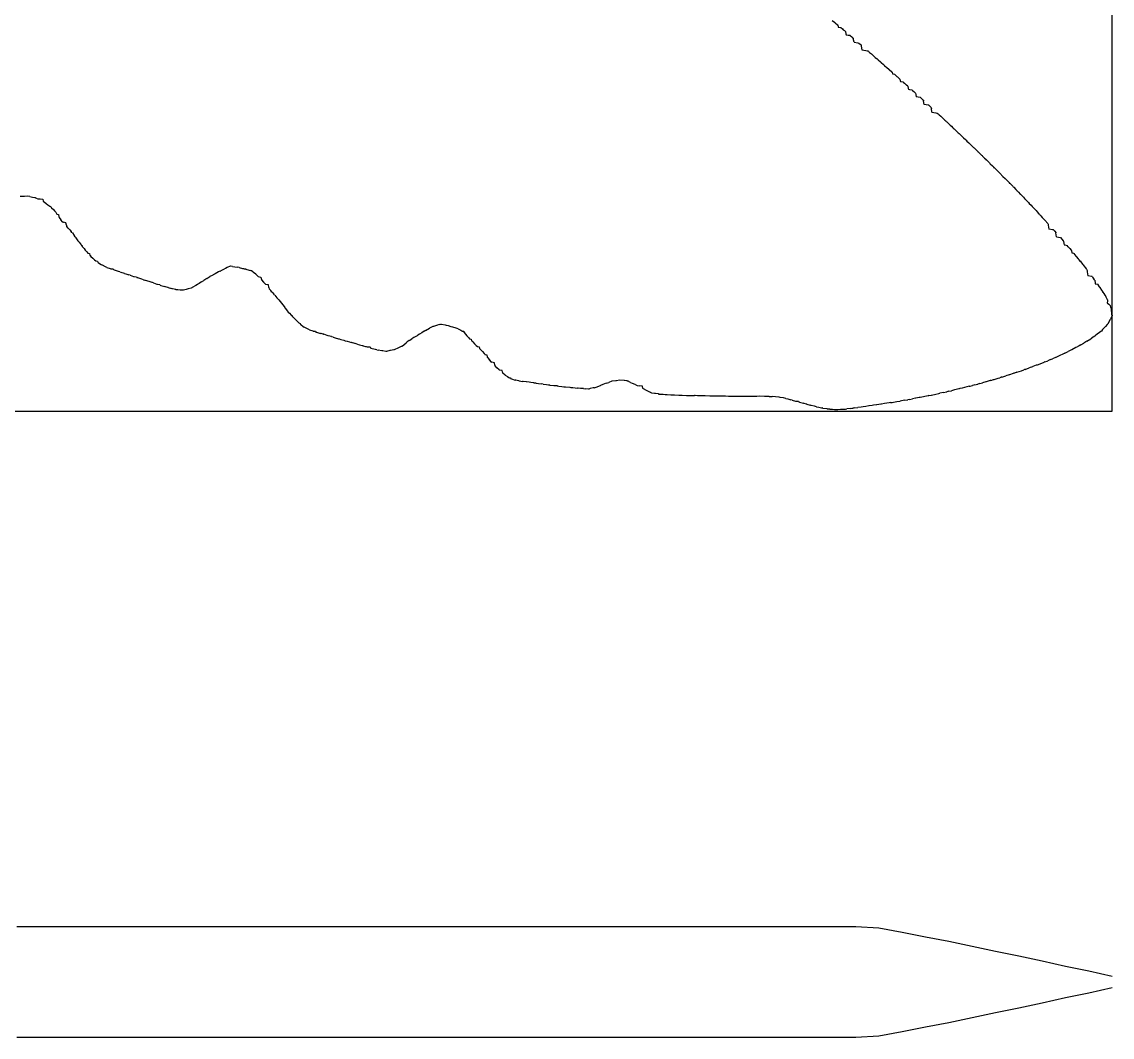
# Model space of a CAD drawing. Extents: x -22 to 217, y -59 to 33.
# Drawn here: x 97.45 to 139.45, y -53.68 to -14.54 of the extents above; entities that cross this region are included whole.
import ezdxf

# ---------------------------------------------------------------- set-up
doc = ezdxf.new("R2010")
doc.units = 0

msp = doc.modelspace()

# ---------------------------------------------------------------- linework, layer by layer
at = {"layer": 'BOUNDING_BOX'}
for p, q in [((139.4452, -29.5451), (139.4452, 15.6545)), ((-22.1168, -29.5451), (139.4452, -29.5451))]:
    msp.add_line(p, q, dxfattribs=at)
at = {"layer": 'MIDPLANE_Z0_OUTLINE'}
for p, q in [((128.6701, -14.4847), (128.7581, -14.5586)), ((128.7581, -14.5586), (128.7698, -14.5685)), ((128.7698, -14.5685), (128.7838, -14.5802)), ((128.7838, -14.5802), (128.8715, -14.6543)), ((128.8715, -14.6543), (128.8791, -14.6607)), ((128.8791, -14.6607), (128.8952, -14.7431)), ((128.8952, -14.7431), (128.9951, -14.7593)), ((128.9951, -14.7593), (129.0027, -14.7656)), ((129.0027, -14.7656), (129.0581, -14.8128)), ((129.0581, -14.8128), (129.0945, -14.8438)), ((129.0945, -14.8438), (129.1371, -14.8802)), ((129.1791, -14.9162), (129.1371, -14.8802)), ((129.1791, -14.9162), (129.195, -15.0003)), ((129.195, -15.0003), (129.2019, -15.0364)), ((129.2019, -15.0364), (129.2832, -15.0493)), ((129.2832, -15.0493), (129.3461, -15.0592)), ((129.3581, -15.0695), (129.3461, -15.0592)), ((129.3581, -15.0695), (129.4177, -15.1206)), ((129.4177, -15.1206), (129.4671, -15.1632)), ((129.4671, -15.1632), (129.4791, -15.1734)), ((129.4791, -15.1734), (129.4803, -15.1802)), ((129.508, -15.3303), (129.4803, -15.1802)), ((129.508, -15.3303), (129.6581, -15.3536)), ((129.6581, -15.3536), (129.6911, -15.3587)), ((129.6911, -15.3587), (129.6946, -15.3593)), ((129.6946, -15.3593), (129.74, -15.3984)), ((129.74, -15.3984), (129.7791, -15.4323)), ((129.7791, -15.4323), (129.7796, -15.4353)), ((129.7796, -15.4353), (129.7877, -15.4802)), ((129.7877, -15.4802), (129.8136, -15.6248)), ((129.8136, -15.6248), (129.9581, -15.6467)), ((129.9581, -15.6467), (130.0099, -15.6546)), ((130.0099, -15.6546), (130.0407, -15.6593)), ((130.0407, -15.6593), (130.0612, -15.6771)), ((130.0612, -15.6771), (130.0791, -15.6927)), ((130.0791, -15.6927), (130.1099, -15.7195)), ((130.1099, -15.7195), (130.1797, -15.7802)), ((130.1797, -15.7802), (130.2216, -15.8167)), ((130.2216, -15.8167), (130.2581, -15.8487)), ((130.2581, -15.8487), (130.3277, -15.9097)), ((130.3277, -15.9097), (130.3791, -15.9547)), ((130.3791, -15.9547), (130.3798, -15.9585)), ((130.3798, -15.9585), (130.3842, -15.9593)), ((130.3842, -15.9593), (130.4356, -16.0043)), ((130.4356, -16.0043), (130.5223, -16.0802)), ((130.5223, -16.0802), (130.5414, -16.0969)), ((130.5414, -16.0969), (130.5581, -16.1117)), ((130.5581, -16.1117), (130.6444, -16.1879)), ((130.6444, -16.1879), (130.6791, -16.2184)), ((130.6791, -16.2184), (130.6859, -16.2525)), ((130.6859, -16.2525), (130.7253, -16.2593)), ((130.7253, -16.2593), (130.7599, -16.2898)), ((130.7599, -16.2898), (130.8581, -16.3764)), ((130.8581, -16.3764), (130.8601, -16.3782)), ((130.8601, -16.3782), (130.8624, -16.3802)), ((130.8624, -16.3802), (130.9602, -16.4671)), ((130.9602, -16.4671), (130.9791, -16.4839)), ((130.9791, -16.4839), (130.9913, -16.547)), ((130.9913, -16.547), (131.0639, -16.5592)), ((131.0639, -16.5592), (131.0827, -16.576)), ((131.0827, -16.576), (131.1581, -16.643)), ((131.1581, -16.643), (131.1778, -16.6605)), ((131.1778, -16.6605), (131.1998, -16.6802)), ((131.1998, -16.6802), (131.2749, -16.7475)), ((131.2749, -16.7475), (131.2791, -16.7511)), ((131.2791, -16.7511), (131.2963, -16.842)), ((131.2963, -16.842), (131.3998, -16.8593)), ((131.3998, -16.8593), (131.4039, -16.8629)), ((131.4039, -16.8629), (131.4581, -16.9114)), ((131.4581, -16.9114), (131.4944, -16.944)), ((131.4944, -16.944), (131.5346, -16.9802)), ((131.5791, -17.0203), (131.5346, -16.9802)), ((131.5791, -17.0203), (131.5959, -17.1108)), ((131.5959, -17.1108), (131.6008, -17.1375)), ((131.6008, -17.1375), (131.6433, -17.1445)), ((131.6433, -17.1445), (131.7331, -17.1593)), ((131.7581, -17.1818), (131.7331, -17.1593)), ((131.7581, -17.1818), (131.8098, -17.2285)), ((131.8098, -17.2285), (131.8668, -17.2802)), ((131.8791, -17.2914), (131.8668, -17.2802)), ((131.8791, -17.2914), (131.8871, -17.3359)), ((131.8871, -17.3359), (131.9049, -17.4334)), ((132.0581, -17.4583), (131.9049, -17.4334)), ((132.0637, -17.4592), (132.0581, -17.4583)), ((132.0637, -17.4592), (132.0769, -17.4713)), ((132.0769, -17.4713), (132.1241, -17.5142)), ((132.1241, -17.5142), (132.155, -17.5424)), ((132.155, -17.5424), (132.1791, -17.5645)), ((132.1791, -17.5645), (132.1819, -17.5802)), ((132.2085, -17.7298), (132.1819, -17.5802)), ((132.3581, -17.7539), (132.2085, -17.7298)), ((132.3916, -17.7593), (132.3581, -17.7539)), ((132.3916, -17.7593), (132.437, -17.8009)), ((132.437, -17.8009), (132.4371, -17.8012)), ((132.4371, -17.8012), (132.4374, -17.8012)), ((132.4374, -17.8012), (132.4791, -17.8397)), ((132.4791, -17.8397), (132.4862, -17.8802)), ((132.5117, -18.0266), (132.4862, -17.8802)), ((132.5117, -18.0266), (132.6581, -18.0499)), ((132.6581, -18.0499), (132.7021, -18.0569)), ((132.7021, -18.0569), (132.7167, -18.0592)), ((132.7167, -18.0592), (132.7491, -18.0892)), ((132.7491, -18.0892), (132.7791, -18.1171)), ((132.7791, -18.1171), (132.7937, -18.1307)), ((132.7937, -18.1307), (132.8471, -18.1802)), ((132.8471, -18.1802), (132.9047, -18.2336)), ((132.9047, -18.2336), (132.9581, -18.2836)), ((132.9581, -18.2836), (133.0113, -18.3334)), ((133.0113, -18.3334), (133.0389, -18.3593)), ((133.0389, -18.3593), (133.0597, -18.3786)), ((133.0597, -18.3786), (133.0791, -18.3968)), ((133.0791, -18.3968), (133.1067, -18.4227)), ((133.1067, -18.4227), (133.1682, -18.4802)), ((133.1682, -18.4802), (133.2146, -18.5237)), ((133.2146, -18.5237), (133.2581, -18.5647)), ((133.2581, -18.5647), (133.3193, -18.6225)), ((133.3193, -18.6225), (133.3583, -18.6593)), ((133.3583, -18.6593), (133.369, -18.6693)), ((133.369, -18.6693), (133.3791, -18.6789)), ((133.3791, -18.6789), (133.418, -18.7157)), ((133.418, -18.7157), (133.4862, -18.7802)), ((133.4862, -18.7802), (133.5232, -18.8152)), ((133.5232, -18.8152), (133.5581, -18.8484)), ((133.5581, -18.8484), (133.6261, -18.9131)), ((133.6261, -18.9131), (133.6746, -18.9592)), ((133.6746, -18.9592), (133.6769, -18.9614)), ((133.6769, -18.9614), (133.6791, -18.9635)), ((133.6791, -18.9635), (133.7275, -19.0097)), ((133.7275, -19.0097), (133.8013, -19.0802)), ((133.8013, -19.0802), (133.8303, -19.108)), ((133.8303, -19.108), (133.8581, -19.1346)), ((133.8581, -19.1346), (133.9317, -19.2053)), ((133.9317, -19.2053), (133.9791, -19.2507)), ((133.9791, -19.2507), (133.9805, -19.2579)), ((133.9805, -19.2579), (133.9879, -19.2593)), ((133.9879, -19.2593), (134.0351, -19.3048)), ((134.0351, -19.3048), (134.1132, -19.3802)), ((134.1132, -19.3802), (134.136, -19.4023)), ((134.136, -19.4023), (134.1581, -19.4236)), ((134.1581, -19.4236), (134.2361, -19.4991)), ((134.2361, -19.4991), (134.2791, -19.5407)), ((134.2791, -19.5407), (134.2821, -19.5563)), ((134.2821, -19.5563), (134.2981, -19.5592)), ((134.2981, -19.5592), (134.3409, -19.601)), ((134.3409, -19.601), (134.422, -19.6802)), ((134.422, -19.6802), (134.4402, -19.6981)), ((134.4402, -19.6981), (134.4581, -19.7155)), ((134.4581, -19.7155), (134.5391, -19.7948)), ((134.5391, -19.7948), (134.5791, -19.8339)), ((134.5791, -19.8339), (134.5831, -19.8552)), ((134.5831, -19.8552), (134.6049, -19.8593)), ((134.6049, -19.8593), (134.6447, -19.8985)), ((134.6447, -19.8985), (134.7274, -19.9802)), ((134.7274, -19.9802), (134.7428, -19.9955)), ((134.7428, -19.9955), (134.7581, -20.0105)), ((134.7581, -20.0105), (134.8407, -20.0924)), ((134.8407, -20.0924), (134.8791, -20.1303)), ((134.8791, -20.1303), (134.8837, -20.1547)), ((134.8837, -20.1547), (134.9081, -20.1593)), ((134.9081, -20.1593), (134.9463, -20.1973)), ((134.9463, -20.1973), (135.0294, -20.2802)), ((135.0294, -20.2802), (135.0438, -20.2945)), ((135.0438, -20.2945), (135.0581, -20.3089)), ((135.0581, -20.3089), (135.1409, -20.392)), ((135.1409, -20.392), (135.1791, -20.4303)), ((135.1791, -20.4303), (135.1836, -20.4547)), ((135.1836, -20.4547), (135.2079, -20.4592)), ((135.2079, -20.4592), (135.2459, -20.4976)), ((135.2459, -20.4976), (135.3279, -20.5802)), ((135.3279, -20.5802), (135.343, -20.5954)), ((135.343, -20.5954), (135.3581, -20.6108)), ((135.3581, -20.6108), (135.4397, -20.6938)), ((135.4397, -20.6938), (135.4791, -20.7338)), ((135.4791, -20.7338), (135.4831, -20.7553)), ((135.4831, -20.7553), (135.504, -20.7593)), ((135.504, -20.7593), (135.5434, -20.7993)), ((135.5434, -20.7993), (135.6228, -20.8802)), ((135.6228, -20.8802), (135.6403, -20.8981)), ((135.6403, -20.8981), (135.6581, -20.9164)), ((135.6581, -20.9164), (135.737, -20.9979)), ((135.737, -20.9979), (135.7791, -21.0414)), ((97.466, -21.2723), (97.3869, -21.2744)), ((97.5581, -21.2684), (97.466, -21.2723)), ((97.6791, -21.2632), (97.5581, -21.2684)), ((97.6887, -21.2645), (97.6791, -21.2632)), ((97.7639, -21.2744), (97.6887, -21.2645)), ((97.7639, -21.2744), (97.8581, -21.2957)), ((97.8581, -21.2957), (97.9585, -21.3185)), ((97.9585, -21.3185), (97.9791, -21.3231)), ((98.0048, -21.3335), (97.9791, -21.3231)), ((98.0048, -21.3335), (98.0663, -21.3593)), ((98.0663, -21.3593), (98.0828, -21.3609)), ((98.0828, -21.3609), (98.1581, -21.3681)), ((98.1581, -21.3681), (98.2603, -21.3781)), ((98.2603, -21.3781), (98.2791, -21.4596)), ((135.7791, -21.0414), (135.7819, -21.0565)), ((135.7819, -21.0565), (135.7964, -21.0592)), ((135.7964, -21.0592), (135.8385, -21.1027)), ((135.8385, -21.1027), (135.9137, -21.1802)), ((135.9137, -21.1802), (135.9355, -21.2028)), ((135.9355, -21.2028), (135.9581, -21.2264)), ((135.9581, -21.2264), (136.0327, -21.3046)), ((136.0327, -21.3046), (136.0791, -21.3533)), ((136.0791, -21.3533), (136.08, -21.3583)), ((136.08, -21.3583), (136.0847, -21.3593)), ((136.0847, -21.3593), (136.1312, -21.4079)), ((136.1312, -21.4079), (136.2001, -21.4802)), ((98.2791, -21.4596), (98.2796, -21.4601)), ((98.2796, -21.4601), (98.3078, -21.4802)), ((98.3078, -21.4802), (98.3953, -21.543)), ((98.3953, -21.543), (98.4581, -21.5908)), ((98.4581, -21.5908), (98.5275, -21.6428)), ((98.5275, -21.6428), (98.5496, -21.6593)), ((98.5496, -21.6593), (98.5748, -21.6635)), ((98.5748, -21.6635), (98.5791, -21.6848)), ((98.5791, -21.6848), (98.5987, -21.7048)), ((98.5987, -21.7048), (98.6727, -21.7802)), ((98.6727, -21.7802), (98.7153, -21.823)), ((98.7153, -21.823), (98.7581, -21.8838)), ((136.2001, -21.4802), (136.2284, -21.5099)), ((136.2284, -21.5099), (136.2581, -21.5414)), ((136.2581, -21.5414), (136.3266, -21.6142)), ((136.3266, -21.6142), (136.369, -21.6593)), ((136.369, -21.6593), (136.3739, -21.6644)), ((136.3739, -21.6644), (136.3791, -21.67)), ((136.3791, -21.67), (136.4214, -21.7152)), ((136.4214, -21.7152), (136.4823, -21.7802)), ((136.4823, -21.7802), (136.5189, -21.8194)), ((136.5189, -21.8194), (136.5581, -21.8615)), ((98.7581, -21.8838), (98.8069, -21.9533)), ((98.8069, -21.9533), (98.811, -21.9592)), ((98.811, -21.9592), (98.866, -21.9723)), ((98.866, -21.9723), (98.8791, -22.0571)), ((98.8791, -22.0571), (98.881, -22.0599)), ((98.881, -22.0599), (98.8952, -22.0802)), ((98.8952, -22.0802), (98.962, -22.1763)), ((99.0262, -22.2545), (98.962, -22.1763)), ((99.0301, -22.2593), (99.0262, -22.2545)), ((99.0301, -22.2593), (99.0581, -22.265)), ((136.5581, -21.8615), (136.6188, -21.9268)), ((136.6188, -21.9268), (136.6489, -21.9592)), ((136.6489, -21.9592), (136.6635, -21.9749)), ((136.6635, -21.9749), (136.6791, -21.9919)), ((136.6791, -21.9919), (136.709, -22.0246)), ((136.709, -22.0246), (136.7601, -22.0802)), ((136.7601, -22.0802), (136.807, -22.1314)), ((136.807, -22.1314), (136.8581, -22.1871)), ((136.8581, -22.1871), (136.9091, -22.2428)), ((136.9091, -22.2428), (136.9242, -22.2593)), ((136.9242, -22.2593), (136.9505, -22.2879)), ((99.1536, -22.2848), (99.0581, -22.265)), ((99.1709, -22.3802), (99.1536, -22.2848)), ((99.1709, -22.3802), (99.1791, -22.4249)), ((99.1829, -22.4289), (99.1791, -22.4249)), ((99.2441, -22.4943), (99.1829, -22.4289)), ((99.2969, -22.5545), (99.2441, -22.4943)), ((99.301, -22.5592), (99.2969, -22.5545)), ((99.301, -22.5592), (99.3581, -22.6266)), ((99.3827, -22.6557), (99.3581, -22.6266)), ((99.4004, -22.6802), (99.3827, -22.6557)), ((136.9505, -22.2879), (136.9791, -22.3198)), ((136.9791, -22.3198), (136.9817, -22.3365)), ((136.9817, -22.3365), (136.9885, -22.3802)), ((136.9885, -22.3802), (137.0114, -22.5269)), ((137.1581, -22.5529), (137.0114, -22.5269)), ((137.1936, -22.5592), (137.1581, -22.5529)), ((137.1936, -22.5592), (137.2287, -22.5983)), ((137.2287, -22.5983), (137.234, -22.6043)), ((137.234, -22.6043), (137.2421, -22.6134)), ((137.2421, -22.6134), (137.2791, -22.6555)), ((137.2791, -22.6555), (137.283, -22.6802)), ((99.4004, -22.6802), (99.4736, -22.7814)), ((99.4736, -22.7814), (99.4791, -22.789)), ((99.5083, -22.83), (99.4791, -22.789)), ((99.5083, -22.83), (99.5292, -22.8593)), ((99.5292, -22.8593), (99.535, -22.8674)), ((99.535, -22.8674), (99.6149, -22.9802)), ((99.6149, -22.9802), (99.6328, -23.0055)), ((99.6328, -23.0055), (99.6581, -23.0387)), ((99.6581, -23.0387), (99.735, -23.1395)), ((137.3068, -22.8315), (137.283, -22.6802)), ((137.3068, -22.8315), (137.4564, -22.859)), ((137.4564, -22.859), (137.4578, -22.8593)), ((137.4581, -22.8596), (137.4578, -22.8593)), ((137.4581, -22.8596), (137.5144, -22.9239)), ((137.5144, -22.9239), (137.563, -22.9802)), ((137.5791, -22.9989), (137.563, -22.9802)), ((137.5791, -22.9989), (137.5921, -23.0806)), ((137.5921, -23.0806), (137.6011, -23.1372)), ((99.735, -23.1395), (99.75, -23.1593)), ((99.75, -23.1593), (99.7735, -23.1648)), ((99.7735, -23.1648), (99.7791, -23.1955)), ((99.7791, -23.1955), (99.7935, -23.2131)), ((99.7935, -23.2131), (99.8484, -23.2802)), ((99.8484, -23.2802), (99.8978, -23.3405)), ((99.8978, -23.3405), (99.9581, -23.4114)), ((99.9581, -23.4114), (99.996, -23.4553)), ((99.996, -23.4553), (99.9994, -23.4592)), ((99.9994, -23.4592), (100.065, -23.4733)), ((100.065, -23.4733), (100.0791, -23.5436)), ((137.6011, -23.1372), (137.6284, -23.1424)), ((137.6284, -23.1424), (137.7165, -23.1593)), ((137.7581, -23.2084), (137.7165, -23.1593)), ((137.7581, -23.2084), (137.791, -23.2473)), ((137.791, -23.2473), (137.8189, -23.2802)), ((137.8189, -23.2802), (137.8696, -23.3404)), ((137.8696, -23.3404), (137.8791, -23.3516)), ((137.8791, -23.3516), (137.8941, -23.4443)), ((137.8941, -23.4443), (137.9689, -23.4592)), ((137.9689, -23.4592), (137.9783, -23.4706)), ((137.9783, -23.4706), (138.0581, -23.5681)), ((100.0791, -23.5436), (100.0824, -23.5469)), ((100.0824, -23.5469), (100.1165, -23.5802)), ((100.1165, -23.5802), (100.1887, -23.6496)), ((100.1887, -23.6496), (100.2581, -23.7116)), ((100.2581, -23.7116), (100.3043, -23.7529)), ((100.3043, -23.7529), (100.3114, -23.7593)), ((100.3114, -23.7593), (100.3684, -23.77)), ((100.3684, -23.77), (100.3791, -23.8135)), ((100.3791, -23.8135), (100.3892, -23.8202)), ((100.3892, -23.8202), (100.4809, -23.8802)), ((100.4809, -23.8802), (100.5275, -23.9108)), ((100.5581, -23.9257), (100.5275, -23.9108)), ((100.6791, -23.9845), (100.5581, -23.9257)), ((138.0581, -23.5681), (138.0636, -23.5748)), ((138.0636, -23.5748), (138.068, -23.5802)), ((138.068, -23.5802), (138.1475, -23.6781)), ((138.1475, -23.6781), (138.1791, -23.7169)), ((138.1791, -23.7169), (138.185, -23.7533)), ((138.185, -23.7533), (138.2133, -23.7593)), ((138.2133, -23.7593), (138.2447, -23.7985)), ((138.2447, -23.7985), (138.3101, -23.8802)), ((138.3101, -23.8802), (138.3314, -23.9069)), ((138.3314, -23.9069), (138.3581, -23.9414)), ((100.6813, -23.9854), (100.6791, -23.9845)), ((100.7335, -24.0048), (100.6813, -23.9854)), ((100.7335, -24.0048), (100.8581, -24.0496)), ((100.8581, -24.0496), (100.8768, -24.0562)), ((100.8768, -24.0562), (100.8854, -24.0592)), ((100.8854, -24.0592), (100.9716, -24.0667)), ((100.9716, -24.0667), (100.9791, -24.0922)), ((100.9791, -24.0922), (101.0041, -24.101)), ((101.0041, -24.101), (101.1581, -24.1549)), ((101.1768, -24.1615), (101.1581, -24.1549)), ((101.2321, -24.1802), (101.1768, -24.1615)), ((101.2321, -24.1802), (101.2791, -24.1961)), ((101.2849, -24.1981), (101.2791, -24.1961)), ((101.4017, -24.2366), (101.2849, -24.1981)), ((101.4017, -24.2366), (101.4581, -24.2558)), ((101.4581, -24.2558), (101.5779, -24.2962)), ((101.5779, -24.2962), (101.5791, -24.2966)), ((101.6264, -24.3119), (101.5791, -24.2966)), ((101.6264, -24.3119), (101.7581, -24.3534)), ((101.7581, -24.3534), (101.7704, -24.3573)), ((101.7704, -24.3573), (101.7765, -24.3593)), ((101.7765, -24.3593), (101.8716, -24.3667)), ((104.5791, -24.4284), (104.6981, -24.3593)), ((104.723, -24.346), (104.6981, -24.3593)), ((104.7581, -24.3275), (104.723, -24.346)), ((104.8791, -24.2643), (104.7581, -24.3275)), ((104.8977, -24.2541), (104.8791, -24.2643)), ((105.0332, -24.1802), (104.8977, -24.2541)), ((105.0581, -24.1667), (105.0332, -24.1802)), ((105.0879, -24.1504), (105.0581, -24.1667)), ((105.0879, -24.1504), (105.1791, -24.1036)), ((105.1791, -24.1036), (105.2602, -24.0592)), ((105.2933, -24.0437), (105.2602, -24.0592)), ((105.3581, -24.0133), (105.2933, -24.0437)), ((105.4791, -23.9564), (105.3581, -24.0133)), ((105.4896, -23.9579), (105.4791, -23.9564)), ((105.569, -23.9693), (105.4896, -23.9579)), ((105.569, -23.9693), (105.6581, -23.9833)), ((105.6581, -23.9833), (105.7754, -24.0009)), ((105.7754, -24.0009), (105.7791, -24.0015)), ((105.8262, -24.0121), (105.7791, -24.0015)), ((105.8262, -24.0121), (105.9581, -24.0442)), ((105.9581, -24.0442), (105.991, -24.0522)), ((105.991, -24.0522), (106.0202, -24.0592)), ((106.0202, -24.0592), (106.0757, -24.0626)), ((106.0757, -24.0626), (106.0791, -24.0736)), ((106.0791, -24.0736), (106.1228, -24.0874)), ((106.1228, -24.0874), (106.2581, -24.1301)), ((106.2959, -24.1424), (106.2581, -24.1301)), ((106.3528, -24.1802), (106.2959, -24.1424)), ((106.3528, -24.1802), (106.3791, -24.1977)), ((106.3826, -24.2007), (106.3791, -24.1977)), ((106.4665, -24.2718), (106.3826, -24.2007)), ((106.5578, -24.3592), (106.4665, -24.2718)), ((106.5579, -24.3593), (106.5578, -24.3592)), ((106.5579, -24.3593), (106.5581, -24.3593)), ((106.5581, -24.3593), (106.6599, -24.3784)), ((138.3581, -23.9414), (138.4225, -24.0246)), ((138.4225, -24.0246), (138.4493, -24.0592)), ((138.4493, -24.0592), (138.4623, -24.076)), ((138.4623, -24.076), (138.4791, -24.0978)), ((138.4791, -24.0978), (138.484, -24.1324)), ((138.484, -24.1324), (138.4907, -24.1802)), ((138.4907, -24.1802), (138.5115, -24.3269)), ((138.6581, -24.3556), (138.5115, -24.3269)), ((138.677, -24.3593), (138.6581, -24.3556)), ((138.677, -24.3593), (138.6956, -24.3848)), ((101.8716, -24.3667), (101.8791, -24.392)), ((101.8791, -24.392), (101.9043, -24.4005)), ((101.9043, -24.4005), (102.0581, -24.452)), ((102.0792, -24.4591), (102.0581, -24.452)), ((102.1407, -24.4802), (102.0792, -24.4591)), ((102.1407, -24.4802), (102.1791, -24.4934)), ((102.1841, -24.4951), (102.1791, -24.4934)), ((102.3029, -24.5354), (102.1841, -24.4951)), ((102.3581, -24.5529), (102.3029, -24.5354)), ((102.4791, -24.5914), (102.3581, -24.5529)), ((102.4802, -24.5918), (102.4791, -24.5914)), ((102.5306, -24.6077), (102.4802, -24.5918)), ((102.5306, -24.6077), (102.6581, -24.6505)), ((102.6581, -24.6505), (102.6759, -24.6562)), ((102.6759, -24.6562), (102.6855, -24.6593)), ((102.6855, -24.6593), (102.7723, -24.6661)), ((102.7723, -24.6661), (102.7791, -24.689)), ((102.7791, -24.689), (102.8096, -24.698)), ((102.8096, -24.698), (102.9581, -24.7418)), ((102.9874, -24.7509), (102.9581, -24.7418)), ((103.0789, -24.7785), (102.9874, -24.7509)), ((103.0791, -24.7785), (103.0789, -24.7785)), ((103.0851, -24.7802), (103.0791, -24.7785)), ((104.1581, -24.7021), (104.019, -24.7802)), ((104.2144, -24.6696), (104.1581, -24.7021)), ((104.2323, -24.6593), (104.2144, -24.6696)), ((104.2791, -24.6284), (104.2323, -24.6593)), ((104.3731, -24.5652), (104.2791, -24.6284)), ((104.3731, -24.5652), (104.4581, -24.508)), ((104.5005, -24.4802), (104.4581, -24.508)), ((104.5791, -24.4284), (104.5005, -24.4802)), ((106.6599, -24.3784), (106.6791, -24.4791)), ((106.6791, -24.4791), (106.6791, -24.4791)), ((106.6791, -24.4791), (106.6802, -24.4802)), ((106.6802, -24.4802), (106.7678, -24.5705)), ((106.8357, -24.6553), (106.7678, -24.5705)), ((106.8389, -24.6593), (106.8357, -24.6553)), ((106.8389, -24.6593), (106.8581, -24.6634)), ((106.9543, -24.6841), (106.8581, -24.6634)), ((106.9708, -24.7802), (106.9543, -24.6841)), ((138.6956, -24.3848), (138.72, -24.4183)), ((138.72, -24.4183), (138.7646, -24.4802)), ((138.7791, -24.5003), (138.7646, -24.4802)), ((138.7791, -24.5003), (138.7952, -24.6143)), ((138.7952, -24.6143), (138.7988, -24.6395)), ((138.7988, -24.6395), (138.8049, -24.6408)), ((138.8049, -24.6408), (138.8935, -24.6593)), ((138.9581, -24.7512), (138.8935, -24.6593)), ((138.9581, -24.7512), (138.97, -24.7683)), ((138.97, -24.7683), (138.9777, -24.7802)), ((103.0851, -24.7802), (103.2193, -24.8191)), ((103.2581, -24.8301), (103.2193, -24.8191)), ((103.3791, -24.8643), (103.2581, -24.8301)), ((103.3879, -24.8652), (103.3791, -24.8643)), ((103.4655, -24.8728), (103.3879, -24.8652)), ((103.5581, -24.879), (103.4655, -24.8728)), ((103.6791, -24.8871), (103.5581, -24.879)), ((103.6844, -24.8855), (103.6791, -24.8871)), ((103.7821, -24.8563), (103.6844, -24.8855)), ((103.8581, -24.8356), (103.7821, -24.8563)), ((103.9791, -24.8026), (103.8581, -24.8356)), ((104.0017, -24.7899), (103.9791, -24.8026)), ((104.019, -24.7802), (104.0017, -24.7899)), ((106.9708, -24.7802), (106.9791, -24.8283)), ((106.9821, -24.8319), (106.9791, -24.8283)), ((107.0392, -24.8991), (106.9821, -24.8319)), ((107.0863, -24.955), (107.0392, -24.8991)), ((107.0899, -24.9592), (107.0863, -24.955)), ((107.0899, -24.9592), (107.1581, -25.0397)), ((107.1767, -25.0616), (107.1581, -25.0397)), ((107.1933, -25.0802), (107.1767, -25.0616)), ((107.1933, -25.0802), (107.2766, -25.1752)), ((107.2766, -25.1752), (107.2791, -25.178)), ((107.3175, -25.2208), (107.2791, -25.178)), ((138.9777, -24.7802), (139.0428, -24.8813)), ((139.0428, -24.8813), (139.0791, -24.9377)), ((139.0791, -24.9377), (139.0817, -24.9566)), ((139.0817, -24.9566), (139.0929, -24.9592)), ((139.0929, -24.9592), (139.1293, -25.0161)), ((139.1293, -25.0161), (139.1704, -25.0802)), ((139.1704, -25.0802), (139.2046, -25.1337)), ((139.2581, -25.2258), (139.2046, -25.1337)), ((107.3175, -25.2208), (107.3511, -25.2593)), ((107.3511, -25.2593), (107.3536, -25.2622)), ((107.3536, -25.2622), (107.4543, -25.3802)), ((107.4543, -25.3802), (107.4561, -25.3822)), ((107.4561, -25.3822), (107.4581, -25.3849)), ((107.4581, -25.3849), (107.5571, -25.5173)), ((107.5571, -25.5173), (107.5791, -25.5466)), ((107.5845, -25.5538), (107.5791, -25.5466)), ((107.5845, -25.5538), (107.5885, -25.5592)), ((107.5885, -25.5592), (107.61, -25.5881)), ((107.61, -25.5881), (107.6786, -25.6802)), ((139.2775, -25.2593), (139.2581, -25.2258)), ((139.2725, -25.3042), (139.2647, -25.3736)), ((139.2647, -25.3736), (139.2722, -25.3802)), ((139.2722, -25.3802), (139.3208, -25.4229)), ((139.2775, -25.2593), (139.2725, -25.3042)), ((139.3208, -25.4229), (139.3791, -25.4741)), ((139.3791, -25.4741), (139.3868, -25.5515)), ((139.3868, -25.5515), (139.4176, -25.5592)), ((139.4176, -25.5592), (139.4192, -25.6802)), ((107.6786, -25.6802), (107.7125, -25.7258)), ((107.7125, -25.7258), (107.7581, -25.7758)), ((107.7581, -25.7758), (107.8225, -25.8465)), ((107.8225, -25.8465), (107.8341, -25.8593)), ((107.8341, -25.8593), (107.8712, -25.8671)), ((107.8712, -25.8671), (107.8791, -25.906)), ((107.8791, -25.906), (107.8908, -25.918)), ((107.8908, -25.918), (107.9517, -25.9802)), ((107.9517, -25.9802), (108.0043, -26.034)), ((108.0043, -26.034), (108.0581, -26.0821)), ((139.3791, -26.0166), (139.2973, -26.1593)), ((139.3869, -25.9999), (139.3791, -26.0166)), ((139.3961, -25.9802), (139.3869, -25.9999)), ((139.4526, -25.8593), (139.3961, -25.9802)), ((139.4192, -25.6802), (139.4202, -25.7556)), ((139.4202, -25.7556), (139.421, -25.8173)), ((139.421, -25.8173), (139.4526, -25.8593)), ((108.0581, -26.0821), (108.1274, -26.1436)), ((108.1274, -26.1436), (108.145, -26.1593)), ((108.145, -26.1593), (108.1736, -26.1647)), ((108.1736, -26.1647), (108.1791, -26.1885)), ((108.1791, -26.1885), (108.1985, -26.2042)), ((108.1985, -26.2042), (108.2925, -26.2802)), ((108.2925, -26.2802), (108.3288, -26.3095)), ((108.3581, -26.3244), (108.3288, -26.3095)), ((108.4791, -26.3865), (108.3581, -26.3244)), ((108.4807, -26.3872), (108.4791, -26.3865)), ((108.5304, -26.4079), (108.4807, -26.3872)), ((108.5304, -26.4079), (108.6581, -26.4542)), ((108.6581, -26.4542), (108.6682, -26.4578)), ((108.6682, -26.4578), (108.6723, -26.4592)), ((108.6723, -26.4592), (108.7703, -26.468)), ((112.9599, -26.4592), (112.9477, -26.4673)), ((112.9791, -26.446), (112.9599, -26.4592)), ((113.0039, -26.4344), (112.9791, -26.446)), ((113.0039, -26.4344), (113.1581, -26.3523)), ((113.2791, -26.2896), (113.1581, -26.3523)), ((113.2864, -26.2872), (113.2791, -26.2896)), ((113.3079, -26.2802), (113.2864, -26.2872)), ((113.4581, -26.2319), (113.3079, -26.2802)), ((113.5297, -26.2086), (113.4581, -26.2319)), ((113.5297, -26.2086), (113.5791, -26.1906)), ((113.5791, -26.1906), (113.6121, -26.197)), ((113.6121, -26.197), (113.7581, -26.2254)), ((113.7581, -26.2254), (113.8039, -26.2344)), ((113.8039, -26.2344), (113.8791, -26.2519)), ((113.8791, -26.2519), (113.8792, -26.2519)), ((113.8792, -26.2519), (113.9748, -26.2802)), ((113.9748, -26.2802), (114.039, -26.2993)), ((114.0581, -26.3058), (114.039, -26.2993)), ((114.1791, -26.3471), (114.0581, -26.3058)), ((114.188, -26.3505), (114.1791, -26.3471)), ((114.2604, -26.3779), (114.188, -26.3505)), ((114.2604, -26.3779), (114.3581, -26.4299)), ((114.3581, -26.4299), (114.3995, -26.4515)), ((114.3995, -26.4515), (114.4145, -26.4592)), ((114.4145, -26.4592), (114.4723, -26.466)), ((139.0397, -26.4592), (139.0197, -26.4741)), ((139.0791, -26.4031), (139.0397, -26.4592)), ((139.189, -26.2802), (139.0791, -26.4031)), ((139.2581, -26.2031), (139.189, -26.2802)), ((139.2931, -26.1639), (139.2581, -26.2031)), ((139.2973, -26.1593), (139.2931, -26.1639)), ((108.7703, -26.468), (108.7791, -26.4977)), ((108.7791, -26.4977), (108.802, -26.5043)), ((108.802, -26.5043), (108.9581, -26.5493)), ((108.982, -26.5563), (108.9581, -26.5493)), ((109.0628, -26.5802), (108.982, -26.5563)), ((109.0628, -26.5802), (109.0791, -26.5851)), ((109.0812, -26.5857), (109.0791, -26.5851)), ((109.2127, -26.6256), (109.0812, -26.5857)), ((109.2581, -26.6391), (109.2127, -26.6256)), ((109.3791, -26.6753), (109.2581, -26.6391)), ((109.3842, -26.6769), (109.3791, -26.6753)), ((109.4435, -26.6948), (109.3842, -26.6769)), ((109.4435, -26.6948), (109.5581, -26.7302)), ((109.5581, -26.7302), (109.612, -26.7461)), ((109.612, -26.7461), (109.6565, -26.7593)), ((109.6565, -26.7593), (109.6775, -26.7608)), ((109.6775, -26.7608), (109.6791, -26.7659)), ((109.6791, -26.7659), (109.735, -26.7821)), ((109.735, -26.7821), (109.8581, -26.8177)), ((109.8581, -26.8177), (109.9065, -26.8318)), ((109.9065, -26.8318), (109.9791, -26.853)), ((109.9791, -26.853), (109.9794, -26.8531)), ((109.9794, -26.8531), (110.0764, -26.8802)), ((112.3791, -26.8199), (112.302, -26.8802)), ((112.3791, -26.8199), (112.4736, -26.7593)), ((112.5098, -26.7383), (112.4736, -26.7593)), ((112.5581, -26.7104), (112.5098, -26.7383)), ((112.6791, -26.6405), (112.5581, -26.7104)), ((112.711, -26.6201), (112.6791, -26.6405)), ((112.7733, -26.5802), (112.711, -26.6201)), ((112.8581, -26.526), (112.7733, -26.5802)), ((112.9477, -26.4673), (112.8581, -26.526)), ((114.4723, -26.466), (114.4791, -26.502)), ((114.4791, -26.502), (114.492, -26.5168)), ((114.492, -26.5168), (114.5479, -26.5802)), ((114.5479, -26.5802), (114.5999, -26.6384)), ((114.5999, -26.6384), (114.6581, -26.7046)), ((114.6581, -26.7046), (114.7018, -26.7541)), ((114.7018, -26.7541), (114.7064, -26.7593)), ((114.7064, -26.7593), (114.7662, -26.7721)), ((114.7662, -26.7721), (114.7791, -26.8377)), ((114.7791, -26.8377), (114.7834, -26.8421)), ((114.7834, -26.8421), (114.8211, -26.8802)), ((138.4791, -26.8562), (138.4375, -26.8802)), ((138.4791, -26.8562), (138.6307, -26.7593)), ((138.6509, -26.7448), (138.6307, -26.7593)), ((138.6581, -26.7397), (138.6509, -26.7448)), ((138.7791, -26.6535), (138.6581, -26.7397)), ((138.8055, -26.6338), (138.7791, -26.6535)), ((138.8774, -26.5802), (138.8055, -26.6338)), ((138.9581, -26.5201), (138.8774, -26.5802)), ((139.0197, -26.4741), (138.9581, -26.5201)), ((110.0764, -26.8802), (110.1403, -26.898)), ((110.1581, -26.9031), (110.1403, -26.898)), ((110.2791, -26.9382), (110.1581, -26.9031)), ((110.2896, -26.9412), (110.2791, -26.9382)), ((110.3734, -26.965), (110.2896, -26.9412)), ((110.3734, -26.965), (110.4581, -26.9897)), ((110.4581, -26.9897), (110.5597, -27.019)), ((110.5597, -27.019), (110.5791, -27.0246)), ((110.6058, -27.0325), (110.5791, -27.0246)), ((110.6058, -27.0325), (110.6966, -27.0592)), ((110.6966, -27.0592), (110.7112, -27.0603)), ((110.7112, -27.0603), (110.7581, -27.0636)), ((110.7581, -27.0636), (110.8672, -27.0711)), ((110.8672, -27.0711), (110.8791, -27.1115)), ((110.8791, -27.1115), (110.8934, -27.1154)), ((110.8934, -27.1154), (111.0581, -27.1614)), ((111.0727, -27.1656), (111.0581, -27.1614)), ((111.1258, -27.1802), (111.0727, -27.1656)), ((111.1258, -27.1802), (111.1791, -27.1949)), ((111.1853, -27.1961), (111.1791, -27.1949)), ((111.3174, -27.2209), (111.1853, -27.1961)), ((111.3581, -27.2271), (111.3174, -27.2209)), ((111.4791, -27.2458), (111.3581, -27.2271)), ((111.4966, -27.242), (111.4791, -27.2458)), ((111.6241, -27.2142), (111.4966, -27.242)), ((111.6581, -27.2081), (111.6241, -27.2142)), ((111.7791, -27.1864), (111.6581, -27.2081)), ((111.7853, -27.1837), (111.7791, -27.1864)), ((111.7932, -27.1802), (111.7853, -27.1837)), ((111.9581, -27.1083), (111.7932, -27.1802)), ((112.0675, -27.0605), (111.9581, -27.1083)), ((112.0703, -27.0592), (112.0675, -27.0605)), ((112.0791, -27.0546), (112.0703, -27.0592)), ((112.1004, -27.0379), (112.0791, -27.0546)), ((112.1004, -27.0379), (112.2581, -26.9146)), ((112.302, -26.8802), (112.2581, -26.9146)), ((114.8211, -26.8802), (114.8894, -26.9489)), ((114.8894, -26.9489), (114.9581, -27.0133)), ((114.9581, -27.0133), (115.0012, -27.0537)), ((115.0012, -27.0537), (115.007, -27.0592)), ((115.007, -27.0592), (115.0675, -27.0708)), ((115.0675, -27.0708), (115.0791, -27.1298)), ((115.0791, -27.1298), (115.0848, -27.1357)), ((115.0848, -27.1357), (115.128, -27.1802)), ((115.128, -27.1802), (115.1921, -27.2462)), ((115.1921, -27.2462), (115.2581, -27.3254)), ((137.6243, -27.314), (137.7581, -27.2487)), ((137.8791, -27.1896), (137.7581, -27.2487)), ((137.8891, -27.1843), (137.8791, -27.1896)), ((137.8968, -27.1802), (137.8891, -27.1843)), ((138.0581, -27.0951), (137.8968, -27.1802)), ((138.1143, -27.0654), (138.0581, -27.0951)), ((138.126, -27.0592), (138.1143, -27.0654)), ((138.1791, -27.0307), (138.126, -27.0592)), ((138.2489, -26.9894), (138.1791, -27.0307)), ((138.2489, -26.9894), (138.3581, -26.9262)), ((138.4375, -26.8802), (138.3581, -26.9262)), ((115.2581, -27.3254), (115.285, -27.3574)), ((115.285, -27.3574), (115.2866, -27.3593)), ((115.2866, -27.3593), (115.3628, -27.3756)), ((115.3628, -27.3756), (115.3791, -27.4676)), ((115.3791, -27.4676), (115.3798, -27.4684)), ((115.3798, -27.4684), (115.39, -27.4802)), ((115.39, -27.4802), (115.4682, -27.5701)), ((115.5478, -27.6574), (115.4682, -27.5701)), ((115.5495, -27.6593), (115.5478, -27.6574)), ((115.5495, -27.6593), (115.5581, -27.661)), ((115.6572, -27.6811), (115.5581, -27.661)), ((115.6753, -27.7802), (115.6572, -27.6811)), ((136.6791, -27.7232), (136.838, -27.6593)), ((136.8581, -27.6511), (136.838, -27.6593)), ((136.8581, -27.6511), (136.9418, -27.617)), ((136.9418, -27.617), (136.9791, -27.6018)), ((137.0799, -27.5584), (136.9791, -27.6018)), ((137.0799, -27.5584), (137.1581, -27.5251)), ((137.2631, -27.4802), (137.1581, -27.5251)), ((137.2784, -27.4737), (137.2631, -27.4802)), ((137.2791, -27.4734), (137.2784, -27.4737)), ((137.4581, -27.3918), (137.2791, -27.4734)), ((137.5235, -27.362), (137.4581, -27.3918)), ((137.5296, -27.3593), (137.5235, -27.362)), ((137.5791, -27.3364), (137.5296, -27.3593)), ((137.6243, -27.314), (137.5791, -27.3364)), ((115.6753, -27.7802), (115.6791, -27.801)), ((115.6819, -27.8041), (115.6791, -27.801)), ((115.7547, -27.8836), (115.6819, -27.8041)), ((115.835, -27.9565), (115.7547, -27.8836)), ((115.838, -27.9592), (115.835, -27.9565)), ((115.838, -27.9592), (115.8581, -27.9629)), ((115.9574, -27.9809), (115.8581, -27.9629)), ((115.9786, -28.0802), (115.9574, -27.9809)), ((115.9786, -28.0802), (115.9791, -28.0824)), ((115.9796, -28.0829), (115.9791, -28.0824)), ((116.0764, -28.1619), (115.9796, -28.0829)), ((135.6438, -28.0945), (135.4974, -28.1429)), ((135.6581, -28.0898), (135.6438, -28.0945)), ((135.6873, -28.0802), (135.6581, -28.0898)), ((135.7791, -28.0502), (135.6873, -28.0802)), ((135.7791, -28.0502), (135.7822, -28.0491)), ((135.7822, -28.0491), (135.9581, -27.9885)), ((135.9581, -27.9885), (136.0428, -27.9592)), ((136.0791, -27.9467), (136.0428, -27.9592)), ((136.0989, -27.9394), (136.0791, -27.9467)), ((136.0989, -27.9394), (136.2581, -27.8816)), ((136.3791, -27.8377), (136.2581, -27.8816)), ((136.4003, -27.8296), (136.3791, -27.8377)), ((136.5295, -27.7802), (136.4003, -27.8296)), ((136.5581, -27.7693), (136.5295, -27.7802)), ((136.5757, -27.7626), (136.5581, -27.7693)), ((136.5757, -27.7626), (136.6791, -27.7232)), ((116.0764, -28.1619), (116.1581, -28.2112)), ((116.1581, -28.2112), (116.218, -28.2471)), ((116.218, -28.2471), (116.2383, -28.2593)), ((116.2383, -28.2593), (116.2739, -28.2644)), ((116.2739, -28.2644), (116.2791, -28.2838)), ((116.2791, -28.2838), (116.3127, -28.2957)), ((116.3127, -28.2957), (116.4581, -28.3475)), ((116.4822, -28.3561), (116.4581, -28.3475)), ((116.5787, -28.3748), (116.4822, -28.3561)), ((116.5791, -28.3748), (116.5787, -28.3748)), ((116.6151, -28.3802), (116.5791, -28.3748)), ((116.6151, -28.3802), (116.7394, -28.3989)), ((116.7581, -28.4017), (116.7394, -28.3989)), ((116.8791, -28.4198), (116.7581, -28.4017)), ((116.8912, -28.4215), (116.8791, -28.4198)), ((117.0015, -28.4368), (116.8912, -28.4215)), ((117.0581, -28.4447), (117.0015, -28.4368)), ((117.1791, -28.4614), (117.0581, -28.4447)), ((117.1889, -28.4627), (117.1791, -28.4614)), ((117.2655, -28.4728), (117.1889, -28.4627)), ((117.2655, -28.4728), (117.3581, -28.4848)), ((117.3581, -28.4848), (117.4772, -28.5002)), ((117.4772, -28.5002), (117.4791, -28.5005)), ((117.5312, -28.5071), (117.4791, -28.5005)), ((117.5312, -28.5071), (117.6581, -28.5232)), ((117.6581, -28.5232), (117.7372, -28.5332)), ((117.7372, -28.5332), (117.7791, -28.5386)), ((117.7974, -28.5409), (117.7791, -28.5386)), ((117.7974, -28.5409), (117.9411, -28.5592)), ((117.9411, -28.5592), (117.9495, -28.5595)), ((117.9495, -28.5595), (117.9581, -28.5598)), ((117.9581, -28.5598), (118.0751, -28.5633)), ((119.5791, -28.6243), (119.7372, -28.5592)), ((119.7581, -28.5506), (119.7372, -28.5592)), ((119.7581, -28.5506), (119.8474, -28.5137)), ((119.8474, -28.5137), (119.8791, -28.5006)), ((119.9689, -28.4694), (119.8791, -28.5006)), ((119.9689, -28.4694), (120.0581, -28.438)), ((120.1791, -28.3963), (120.0581, -28.438)), ((120.1877, -28.3954), (120.1791, -28.3963)), ((120.3337, -28.3802), (120.1877, -28.3954)), ((120.3581, -28.3777), (120.3337, -28.3802)), ((120.3609, -28.3774), (120.3581, -28.3777)), ((120.4783, -28.3594), (120.3609, -28.3774)), ((120.4791, -28.3593), (120.4783, -28.3594)), ((120.6581, -28.3672), (120.4791, -28.3593)), ((120.6706, -28.3677), (120.6581, -28.3672)), ((120.7619, -28.3802), (120.6706, -28.3677)), ((120.7619, -28.3802), (120.7791, -28.3826)), ((120.78, -28.383), (120.7791, -28.3826)), ((120.9014, -28.437), (120.78, -28.383)), ((120.9014, -28.437), (120.9581, -28.463)), ((120.9581, -28.463), (121.0665, -28.5117)), ((121.0665, -28.5117), (121.0791, -28.5174)), ((121.1075, -28.5308), (121.0791, -28.5174)), ((121.1075, -28.5308), (121.1607, -28.5592)), ((121.1607, -28.5592), (121.1738, -28.5608)), ((133.9791, -28.5824), (134.0668, -28.5592)), ((134.1581, -28.5351), (134.0668, -28.5592)), ((134.1581, -28.5351), (134.2657, -28.5066)), ((134.2657, -28.5066), (134.2791, -28.5031)), ((134.3569, -28.4814), (134.2791, -28.5031)), ((134.3569, -28.4814), (134.4581, -28.4536)), ((134.5791, -28.4202), (134.4581, -28.4536)), ((134.5979, -28.4148), (134.5791, -28.4202)), ((134.7174, -28.3802), (134.5979, -28.4148)), ((134.7581, -28.3685), (134.7174, -28.3802)), ((134.7746, -28.3637), (134.7581, -28.3685)), ((134.7746, -28.3637), (134.8791, -28.3338)), ((134.8791, -28.3338), (134.9015, -28.327)), ((134.9015, -28.327), (135.0581, -28.2799)), ((135.0581, -28.2799), (135.1268, -28.2593)), ((135.1791, -28.2435), (135.1268, -28.2593)), ((135.2022, -28.2361), (135.1791, -28.2435)), ((135.2022, -28.2361), (135.3581, -28.1871)), ((135.4791, -28.149), (135.3581, -28.1871)), ((135.4974, -28.1429), (135.4791, -28.149)), ((118.0751, -28.5633), (118.0791, -28.5759)), ((118.0791, -28.5759), (118.1439, -28.5834)), ((118.1439, -28.5834), (118.2581, -28.5965)), ((118.2581, -28.5965), (118.3332, -28.6051)), ((118.3332, -28.6051), (118.3791, -28.6102)), ((118.3791, -28.6102), (118.3989, -28.6123)), ((118.3989, -28.6123), (118.5581, -28.6289)), ((118.5581, -28.6289), (118.6044, -28.6339)), ((118.6044, -28.6339), (118.6791, -28.6419)), ((118.6791, -28.6419), (118.6813, -28.6421)), ((118.6813, -28.6421), (118.8581, -28.6585)), ((118.8778, -28.6605), (118.8581, -28.6585)), ((118.9784, -28.6704), (118.8778, -28.6605)), ((118.9791, -28.6705), (118.9784, -28.6704)), ((119.0889, -28.6802), (118.9791, -28.6705)), ((119.0889, -28.6802), (119.1524, -28.6859)), ((119.1581, -28.6864), (119.1524, -28.6859)), ((119.2791, -28.698), (119.1581, -28.6864)), ((119.2908, -28.695), (119.2791, -28.698)), ((119.3489, -28.6802), (119.2908, -28.695)), ((119.4581, -28.6526), (119.3489, -28.6802)), ((119.4954, -28.6429), (119.4581, -28.6526)), ((119.4954, -28.6429), (119.5791, -28.6243)), ((121.1738, -28.5608), (121.2581, -28.5708)), ((121.3557, -28.5826), (121.2581, -28.5708)), ((121.379, -28.6751), (121.3557, -28.5826)), ((121.3791, -28.6753), (121.379, -28.6751)), ((121.3887, -28.6802), (121.3791, -28.6753)), ((121.3887, -28.6802), (121.5001, -28.7382)), ((121.5001, -28.7382), (121.5581, -28.7679)), ((121.5581, -28.7679), (121.6598, -28.8193)), ((121.6598, -28.8193), (121.6791, -28.8291)), ((121.7019, -28.8364), (121.6791, -28.8291)), ((121.7019, -28.8364), (121.8259, -28.8593)), ((121.8259, -28.8593), (121.8378, -28.8598)), ((121.8378, -28.8598), (121.8581, -28.8607)), ((121.8581, -28.8607), (121.9721, -28.8662)), ((121.9721, -28.8662), (121.9791, -28.8884)), ((121.9791, -28.8884), (122.0303, -28.8914)), ((122.0303, -28.8914), (122.1581, -28.8987)), ((122.1581, -28.8987), (122.2352, -28.9031)), ((122.2352, -28.9031), (122.2791, -28.9053)), ((122.2791, -28.9053), (122.3059, -28.9067)), ((122.3059, -28.9067), (122.4581, -28.9147)), ((122.4581, -28.9147), (122.5206, -28.9177)), ((122.5206, -28.9177), (122.5791, -28.9206)), ((122.5791, -28.9206), (122.5922, -28.9212)), ((122.5922, -28.9212), (122.7581, -28.929)), ((122.7581, -28.929), (122.8073, -28.931)), ((122.8073, -28.931), (122.8791, -28.9339)), ((122.8791, -28.9339), (122.8849, -28.9341)), ((122.8849, -28.9341), (123.0581, -28.9399)), ((123.0581, -28.9399), (123.0971, -28.9413)), ((123.0971, -28.9413), (123.1791, -28.9442)), ((123.1791, -28.9442), (123.1809, -28.9442)), ((123.1809, -28.9442), (123.3581, -28.9483)), ((123.3891, -28.9492), (123.3581, -28.9483)), ((123.4789, -28.952), (123.3891, -28.9492)), ((123.4791, -28.952), (123.4789, -28.952)), ((123.6581, -28.9562), (123.4791, -28.952)), ((123.6816, -28.9568), (123.6581, -28.9562)), ((123.7784, -28.9591), (123.6816, -28.9568)), ((123.7791, -28.9591), (123.7784, -28.9591)), ((123.9581, -28.9642), (123.7791, -28.9591)), ((123.9737, -28.9646), (123.9581, -28.9642)), ((124.0783, -28.9672), (123.9737, -28.9646)), ((124.0791, -28.9672), (124.0783, -28.9672)), ((124.2581, -28.9714), (124.0791, -28.9672)), ((124.2667, -28.9716), (124.2581, -28.9714)), ((124.3785, -28.9736), (124.2667, -28.9716)), ((124.3791, -28.9736), (124.3785, -28.9736)), ((124.5581, -28.9754), (124.3791, -28.9736)), ((124.5629, -28.9755), (124.5581, -28.9754)), ((124.6787, -28.9769), (124.5629, -28.9755)), ((124.6791, -28.9769), (124.6787, -28.9769)), ((124.8581, -28.9767), (124.6791, -28.9769)), ((124.8617, -28.9766), (124.8581, -28.9767)), ((124.9788, -28.9774), (124.8617, -28.9766)), ((124.9791, -28.9774), (124.9788, -28.9774)), ((125.1581, -28.9772), (124.9791, -28.9774)), ((125.1611, -28.9772), (125.1581, -28.9772)), ((125.2788, -28.977), (125.1611, -28.9772)), ((125.2791, -28.977), (125.2788, -28.977)), ((125.4581, -28.9776), (125.2791, -28.977)), ((125.4607, -28.9776), (125.4581, -28.9776)), ((125.5788, -28.9776), (125.4607, -28.9776)), ((125.5791, -28.9776), (125.5788, -28.9776)), ((125.7581, -28.9774), (125.5791, -28.9776)), ((125.7609, -28.9774), (125.7581, -28.9774)), ((125.8787, -28.9763), (125.7609, -28.9774)), ((125.8791, -28.9763), (125.8787, -28.9763)), ((126.0581, -28.977), (125.8791, -28.9763)), ((126.0613, -28.977), (126.0581, -28.977)), ((126.1788, -28.9775), (126.0613, -28.977)), ((126.1791, -28.9775), (126.1788, -28.9775)), ((126.242, -28.9802), (126.1791, -28.9775)), ((132.3581, -28.9555), (132.2369, -28.9802)), ((132.3891, -28.9492), (132.3581, -28.9555)), ((132.3891, -28.9492), (132.4791, -28.931)), ((132.4791, -28.931), (132.4949, -28.9277)), ((132.4949, -28.9277), (132.6581, -28.893)), ((132.6581, -28.893), (132.7689, -28.8694)), ((132.7689, -28.8694), (132.7791, -28.8672)), ((132.7791, -28.8672), (132.8152, -28.8593)), ((132.9581, -28.8275), (132.8152, -28.8593)), ((132.9581, -28.8275), (133.0725, -28.8021)), ((133.0725, -28.8021), (133.0791, -28.8007)), ((133.1554, -28.7829), (133.0791, -28.8007)), ((133.1554, -28.7829), (133.2581, -28.7591)), ((133.3791, -28.7311), (133.2581, -28.7591)), ((133.3976, -28.7266), (133.3791, -28.7311)), ((133.5482, -28.6901), (133.3976, -28.7266)), ((133.5581, -28.6877), (133.5482, -28.6901)), ((133.5889, -28.6802), (133.5581, -28.6877)), ((133.6785, -28.6586), (133.5889, -28.6802)), ((133.6791, -28.6584), (133.6785, -28.6586)), ((133.8581, -28.613), (133.6791, -28.6584)), ((133.9481, -28.5902), (133.8581, -28.613)), ((133.9481, -28.5902), (133.9791, -28.5824)), ((126.242, -28.9802), (126.3532, -28.9851)), ((126.3581, -28.9854), (126.3532, -28.9851)), ((126.4791, -28.993), (126.3581, -28.9854)), ((126.485, -28.9938), (126.4791, -28.993)), ((126.6249, -29.0134), (126.485, -28.9938)), ((126.6581, -29.0185), (126.6249, -29.0134)), ((126.7791, -29.037), (126.6581, -29.0185)), ((126.7905, -29.0396), (126.7791, -29.037)), ((126.8783, -29.06), (126.7905, -29.0396)), ((126.8783, -29.06), (126.9581, -29.079)), ((126.9581, -29.079), (127.0722, -29.1061)), ((127.0722, -29.1061), (127.0791, -29.1077)), ((127.1197, -29.1186), (127.0791, -29.1077)), ((127.1197, -29.1186), (127.2581, -29.1578)), ((127.2581, -29.1578), (127.2615, -29.1587)), ((127.2615, -29.1587), (127.2635, -29.1593)), ((127.2635, -29.1593), (127.3717, -29.1666)), ((127.3717, -29.1666), (127.3791, -29.1911)), ((127.3791, -29.1911), (127.4076, -29.1993)), ((127.4076, -29.1993), (127.5581, -29.242)), ((127.5876, -29.2507), (127.5581, -29.242)), ((127.6788, -29.2767), (127.5876, -29.2507)), ((127.6791, -29.2767), (127.6788, -29.2767)), ((127.6923, -29.2802), (127.6791, -29.2767)), ((127.6923, -29.2802), (127.8233, -29.315)), ((127.8581, -29.3242), (127.8233, -29.315)), ((127.9791, -29.3562), (127.8581, -29.3242)), ((127.9884, -29.3584), (127.9791, -29.3562)), ((128.0624, -29.3759), (127.9884, -29.3584)), ((128.0624, -29.3759), (128.1581, -29.397)), ((128.1581, -29.397), (128.2595, -29.4195)), ((129.7791, -29.3896), (129.6581, -29.4053)), ((129.7823, -29.3891), (129.7791, -29.3896)), ((129.8599, -29.3784), (129.7823, -29.3891)), ((129.9581, -29.3649), (129.8599, -29.3784)), ((130.0791, -29.3483), (129.9581, -29.3649)), ((130.0945, -29.3461), (130.0791, -29.3483)), ((130.2089, -29.3294), (130.0945, -29.3461)), ((130.2581, -29.3223), (130.2089, -29.3294)), ((130.3791, -29.3048), (130.2581, -29.3223)), ((130.3919, -29.3028), (130.3791, -29.3048)), ((130.5393, -29.2802), (130.3919, -29.3028)), ((130.5581, -29.2774), (130.5393, -29.2802)), ((130.5615, -29.2768), (130.5581, -29.2774)), ((130.6784, -29.259), (130.5615, -29.2768)), ((130.6791, -29.2589), (130.6784, -29.259)), ((130.8581, -29.2299), (130.6791, -29.2589)), ((130.9181, -29.2202), (130.8581, -29.2299)), ((130.9181, -29.2202), (130.9791, -29.2104)), ((130.9791, -29.2104), (131.0306, -29.2017)), ((131.0306, -29.2017), (131.1581, -29.1801)), ((131.1581, -29.1801), (131.2787, -29.1596)), ((131.2787, -29.1596), (131.2791, -29.1593)), ((131.2791, -29.1593), (131.2808, -29.1593)), ((131.4581, -29.1278), (131.2808, -29.1593)), ((131.4581, -29.1278), (131.5658, -29.1086)), ((131.5658, -29.1086), (131.5791, -29.1063)), ((131.6443, -29.0941), (131.5791, -29.1063)), ((131.6443, -29.0941), (131.7581, -29.0729)), ((131.8791, -29.0505), (131.7581, -29.0729)), ((131.8949, -29.0474), (131.8791, -29.0505)), ((132.0143, -29.024), (131.8949, -29.0474)), ((132.0581, -29.0155), (132.0143, -29.024)), ((132.1791, -28.9921), (132.0581, -29.0155)), ((132.187, -28.9904), (132.1791, -28.9921)), ((132.2369, -28.9802), (132.187, -28.9904)), ((128.2595, -29.4195), (128.2791, -29.4238)), ((128.3095, -29.4288), (128.2791, -29.4238)), ((128.3095, -29.4288), (128.4581, -29.4512)), ((128.4581, -29.4512), (128.48, -29.4545)), ((128.48, -29.4545), (128.5119, -29.4592)), ((128.5119, -29.4592), (128.5766, -29.4617)), ((128.5766, -29.4617), (128.5791, -29.4693)), ((128.5791, -29.4693), (128.6792, -29.4741)), ((128.6792, -29.4741), (128.7581, -29.4779)), ((128.7581, -29.4779), (128.8557, -29.4826)), ((128.8557, -29.4826), (128.8791, -29.4836)), ((128.8791, -29.4836), (128.9816, -29.4772)), ((128.9816, -29.4772), (129.0581, -29.4724)), ((129.0581, -29.4724), (129.1731, -29.4652)), ((129.1731, -29.4652), (129.1791, -29.4649)), ((129.1791, -29.4649), (129.2256, -29.4592)), ((129.3581, -29.4432), (129.2256, -29.4592)), ((129.3581, -29.4432), (129.4225, -29.4355)), ((129.4225, -29.4355), (129.4791, -29.4286)), ((129.5143, -29.424), (129.4791, -29.4286)), ((129.5143, -29.424), (129.6581, -29.4053))]:
    msp.add_line(p, q, dxfattribs=at)
at = {"layer": 'Z_EXTENT_ENVELOPE'}
for p, q in [((97.2596, -49.411), (98.1571, -49.411)), ((98.1571, -49.411), (99.0547, -49.4109)), ((99.0547, -49.4109), (99.9523, -49.4109)), ((99.9523, -49.4109), (100.8498, -49.4109)), ((100.8498, -49.4109), (101.7474, -49.4109)), ((101.7474, -49.4109), (102.645, -49.411)), ((102.645, -49.411), (103.5425, -49.4109)), ((103.5425, -49.4109), (104.4401, -49.4109)), ((104.4401, -49.4109), (105.3377, -49.4109)), ((105.3377, -49.4109), (106.2352, -49.4109)), ((106.2352, -49.4109), (107.1328, -49.4109)), ((107.1328, -49.4109), (108.0304, -49.411)), ((108.0304, -49.411), (108.9279, -49.411)), ((108.9279, -49.411), (109.8255, -49.411)), ((109.8255, -49.411), (110.7231, -49.4109)), ((110.7231, -49.4109), (111.6206, -49.411)), ((111.6206, -49.411), (112.5182, -49.411)), ((112.5182, -49.411), (113.4158, -49.411)), ((113.4158, -49.411), (114.3133, -49.4111)), ((114.3133, -49.4111), (115.2109, -49.4111)), ((115.2109, -49.4111), (116.1085, -49.411)), ((116.1085, -49.411), (117.006, -49.411)), ((117.006, -49.411), (117.9036, -49.411)), ((117.9036, -49.411), (118.8012, -49.4111)), ((118.8012, -49.4111), (119.6987, -49.411)), ((119.6987, -49.411), (120.5963, -49.411)), ((120.5963, -49.411), (121.4939, -49.411)), ((121.4939, -49.411), (122.3914, -49.4111)), ((122.3914, -49.4111), (123.289, -49.4112)), ((123.289, -49.4112), (124.1866, -49.411)), ((124.1866, -49.411), (125.0841, -49.411)), ((125.0841, -49.411), (125.9817, -49.411)), ((125.9817, -49.411), (126.8793, -49.4111)), ((126.8793, -49.4111), (127.7768, -49.4115)), ((127.7768, -49.4115), (128.6744, -49.412)), ((128.6744, -49.412), (129.572, -49.412)), ((129.572, -49.412), (130.4695, -49.4644)), ((130.4695, -49.4644), (131.3671, -49.6349)), ((131.3671, -49.6349), (132.2647, -49.8062)), ((132.2647, -49.8062), (133.1622, -49.9829)), ((133.1622, -49.9829), (134.0598, -50.1661)), ((134.0598, -50.1661), (134.9574, -50.3641)), ((134.9574, -50.3641), (135.8549, -50.5488)), ((135.8549, -50.5488), (136.7525, -50.7403)), ((136.7525, -50.7403), (137.6501, -50.939)), ((137.6501, -50.939), (138.5476, -51.1241)), ((138.5476, -51.1241), (139.4452, -51.3258)), ((137.6501, -52.1513), (138.5476, -51.9661)), ((138.5476, -51.9661), (139.4452, -51.7645)), ((135.8549, -52.5415), (136.7525, -52.35)), ((136.7525, -52.35), (137.6501, -52.1513)), ((134.0598, -52.9241), (134.9574, -52.7262)), ((134.9574, -52.7262), (135.8549, -52.5415)), ((131.3671, -53.4554), (132.2647, -53.2841)), ((132.2647, -53.2841), (133.1622, -53.1074)), ((133.1622, -53.1074), (134.0598, -52.9241)), ((97.2596, -53.6793), (98.1571, -53.6793)), ((98.1571, -53.6793), (99.0547, -53.6793)), ((99.0547, -53.6793), (99.9523, -53.6794)), ((99.9523, -53.6794), (100.8498, -53.6794)), ((100.8498, -53.6794), (101.7474, -53.6794)), ((101.7474, -53.6794), (102.645, -53.6793)), ((102.645, -53.6793), (103.5425, -53.6793)), ((103.5425, -53.6793), (104.4401, -53.6793)), ((104.4401, -53.6793), (105.3377, -53.6794)), ((105.3377, -53.6794), (106.2352, -53.6794)), ((106.2352, -53.6794), (107.1328, -53.6794)), ((107.1328, -53.6794), (108.0304, -53.6793)), ((108.0304, -53.6793), (108.9279, -53.6793)), ((108.9279, -53.6793), (109.8255, -53.6793)), ((109.8255, -53.6793), (110.7231, -53.6794)), ((110.7231, -53.6794), (111.6206, -53.6793)), ((111.6206, -53.6793), (112.5182, -53.6793)), ((112.5182, -53.6793), (113.4158, -53.6793)), ((113.4158, -53.6793), (114.3133, -53.6792)), ((114.3133, -53.6792), (115.2109, -53.6792)), ((115.2109, -53.6792), (116.1085, -53.6793)), ((116.1085, -53.6793), (117.006, -53.6793)), ((117.006, -53.6793), (117.9036, -53.6793)), ((117.9036, -53.6793), (118.8012, -53.6792)), ((118.8012, -53.6792), (119.6987, -53.6793)), ((119.6987, -53.6793), (120.5963, -53.6793)), ((120.5963, -53.6793), (121.4939, -53.6793)), ((121.4939, -53.6793), (122.3914, -53.6792)), ((122.3914, -53.6792), (123.289, -53.6791)), ((123.289, -53.6791), (124.1866, -53.6793)), ((124.1866, -53.6793), (125.0841, -53.6793)), ((125.0841, -53.6793), (125.9817, -53.6793)), ((125.9817, -53.6793), (126.8793, -53.6792)), ((126.8793, -53.6792), (127.7768, -53.6788)), ((127.7768, -53.6788), (128.6744, -53.6783)), ((128.6744, -53.6783), (129.572, -53.6783)), ((129.572, -53.6783), (130.4695, -53.6259)), ((130.4695, -53.6259), (131.3671, -53.4554))]:
    msp.add_line(p, q, dxfattribs=at)

doc.saveas('drawing.dxf')
